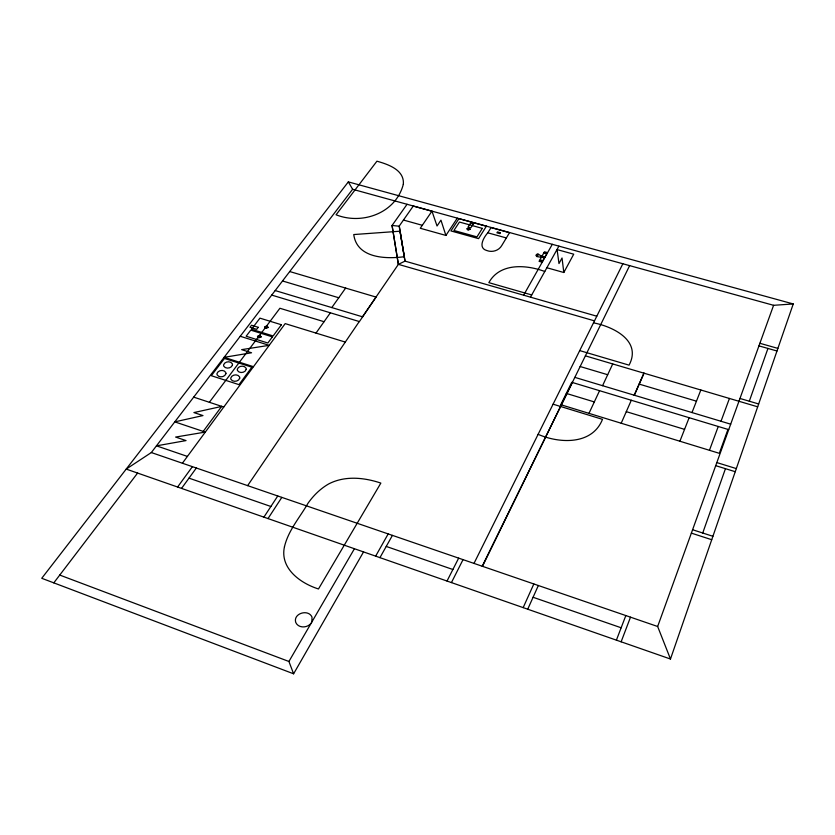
<?xml version="1.0" encoding="UTF-8"?>
<svg xmlns="http://www.w3.org/2000/svg" width="835" height="835" viewBox="0 0 835 835"><rect width="100%" height="100%" fill="white"/><g stroke="black" fill="none" stroke-linecap="round" stroke-linejoin="round"><path stroke-width="1.25" d="M311.893 621.939L311.998 617.096C308.428 608.725 292.855 613.36 295.757 622.472C298.502 628.525 307.457 628.035 311.142 623.223M348.331 181.894L352.62 189.284L151.323 452.549L126.21 469.093L670.474 659.024L793.25 303.95L348.331 181.894L41.75 578.29L293.607 673.803L363.538 551.914M702.726 533.012L725.458 468.675M749.308 401.217L767.949 348.435M727.963 429.42L719.321 453.321L560.755 404.704L571.756 382.305L728.715 429.639M670.474 659.024L657.656 626.5L773.596 305.307L793.25 303.95M709.458 450.295L718.246 426.487M721.012 421.268L729.435 398.431M621.136 641.802L630.498 617.18M616.397 640.153L625.832 615.572M679.899 441.235L689.136 417.709M691.996 412.553L700.847 389.987M634.214 395.195L643.91 373.151M634.349 395.237L644.046 373.193M621.198 423.23L631.312 400.268M527.73 609.216L538.345 585.512M523.169 607.619L533.836 583.968M588.978 413.356L599.561 390.696M602.567 385.686L612.723 363.935M482.484 566.318L572.33 382.482M482.212 566.234L629.632 265.624M473.998 563.406L622.847 263.756M451.443 582.579L463.028 559.638M447.017 581.045L458.655 558.145M563.813 272.502L573.728 254.184L557.091 249.592L558.98 263.557L562.038 257.994L563.813 272.502L546.956 267.774M530.476 297.156L558.907 246.137M379.946 557.644L392.429 535.381M375.646 556.141L388.181 533.92M523.629 295.193L552.3 244.311M540.652 256.689L541.111 255.865M541.55 256.94L539.066 261.334L541.978 262.148L547.363 252.587L544.472 251.794L542.019 256.115M293.607 673.803L288.92 661.477L354.426 548.731M487.807 232.808C483.809 237.213 477.422 248.037 486.972 250.594C492.316 252.619 498.902 250.615 501.752 245.553L509.527 232.694L491.053 227.6L487.807 232.808L506.344 237.944M268.014 518.577L281.823 497.378M457.298 218.133L445.932 235.439L420.287 228.268L431.966 211.151L437.039 226.003L440.953 220.158L445.89 235.428M263.902 517.147L277.752 495.99M247.619 485.636L359.269 321.538M362.463 316.841L398.389 264.351L405.017 261.125L596.785 316.204M407.062 204.283L392.064 225.471L398.347 264.34L594.478 320.87M315.995 333.082L330.357 312.812M331.798 307.572L345.648 288.065M181.55 488.402L196.34 468.017M177.594 487.024L192.415 466.661M203.197 431.403L221.703 406.342M182.395 463.227L285.194 323.615L345.293 342.079M209.366 402.282L279.902 308.261L324.053 321.705M53.795 582.861L137.598 473.069M221.859 406.394L193.908 412.573L202.978 415.579L174.776 421.873L205.264 432.092L175.611 437.06L186.038 440.588L156.469 445.848L187.405 456.421M352.62 189.284L773.596 305.307M431.935 211.203L413.262 206.057L399.161 226.16L405.017 261.125L399.339 226.222L392.064 225.471L398.389 264.351M543.929 252.744L546.821 253.548M544.921 256.929L540.829 255.792L538.283 254.122L536.592 254.351L535.924 255.395L536.863 256.596L544.462 257.744M403.451 220.043L422.312 225.304M539.629 260.332L542.562 261.115M544.785 271.479C526.29 264.643 499.904 262.587 488.851 282.647L531.718 294.943M759.892 343.289L777.886 348.393M758.952 345.878L776.978 351.003M593.487 322.853C613.047 326.558 642.084 340.711 629.068 365.145L579.709 350.596M739.977 398.462L758.66 403.973M585.387 355.856L757.679 406.812M289.724 271.542L376.074 297.083L359.405 321.579L271.719 295.089M580.158 366.523L607.682 374.727M639.234 384.121L696.463 401.176M282.522 280.967L338.76 297.761M574.845 377.368L730.698 424.18M275.185 290.559L362.63 316.851M566.297 393.41L594.311 401.927M626.292 411.655L684.564 429.367M553.083 404.182L602.494 419.347C592.213 445.18 559.565 443.646 538.116 434.336M716.827 462.58L736.324 468.592M715.72 465.669L735.249 471.702M240.229 336.275L269.183 345.335L241.649 349.646L251.554 352.777L224.114 357.338L253.454 366.68M692.591 529.734L712.913 536.3M691.359 533.127L711.723 539.713M193.689 397.136L223.728 407.01M151.323 452.549L657.656 626.5M189.002 478.142L270.884 506.49M386.24 546.434L452.883 569.501M533.074 597.275L621.156 627.774M59.744 575.065L288.92 661.477M541.08 260.593L541.623 260.322L541.08 260.593M284.453 546.8C279.662 568.332 300.412 583.289 318.479 588.967L380.854 483.089C364.081 477.443 344.824 475.491 328.635 483.966C320.285 488.757 313.365 495.604 307.864 503.453C299.723 517.669 288.252 530.486 284.453 546.8M403.326 184.253C395.936 212.998 362.4 225.231 336.077 214.793L376.929 161.197C388.077 164.318 404.662 169.933 403.326 184.253M246.231 369.362C245.281 372.911 239.301 373.715 237.443 370.489L237.297 369.3C238.257 365.761 244.206 364.958 246.064 368.162L246.231 369.362M239.739 378.109C238.789 381.699 232.746 382.534 230.888 379.267L230.742 378.057C231.712 374.487 237.724 373.642 239.582 376.898L239.739 378.109M232.485 364.968C231.504 368.486 225.565 369.31 223.717 366.095L223.571 364.916C224.563 361.409 230.481 360.584 232.339 363.778L232.485 364.968M225.93 373.662C224.939 377.211 218.937 378.078 217.09 374.811L216.954 373.61C217.945 370.082 223.926 369.216 225.784 372.462L225.93 373.662M536.728 255.176L536.686 256.136C537.761 257.514 539.285 251.846 536.728 255.176M500.405 232.725L499.873 233.602L496.929 232.788L497.472 231.911L500.405 232.725M486.377 226.212L478.58 238.633L450.921 230.93L458.968 218.655L486.377 226.212M482.317 228.373L476.962 236.889L453.927 230.481L459.438 222.047L482.317 228.373M469.385 229.176C466.671 231.044 467.809 226.661 469.385 229.176M473.351 223.822L470.773 227.851L468.028 227.089L470.616 223.06L473.351 223.822M470.126 229.291L468.038 230.116L466.681 228.759L468.769 227.934L470.126 229.291M251.867 367.181L238.977 384.643L211.307 375.698L224.469 358.455L251.867 367.181M272.398 336.87L267.858 343.008L246.148 336.234L250.771 330.138L272.398 336.87M281.416 324.752L273.128 335.962L251.512 329.251L259.946 318.145L281.416 324.752M260.374 336.745L258.975 337.309L258.265 336.38L259.675 335.816L260.374 336.745M267.43 327.32L266.041 327.884L265.332 326.965L266.72 326.412L267.43 327.32M261.167 336.87L258.714 337.862L257.472 336.255L259.925 335.263L261.167 336.87M268.212 327.456L265.78 328.426L264.549 326.84L266.981 325.859L268.212 327.456M258.234 327.31L256.689 329.355L249.999 327.278L251.554 325.243L258.234 327.31M544.921 253.464L545.349 253.141L544.921 253.464M404.276 256.71C385.603 259.236 356.889 258.234 353.748 234.551L400.007 231.212L404.276 256.71"/></g></svg>
